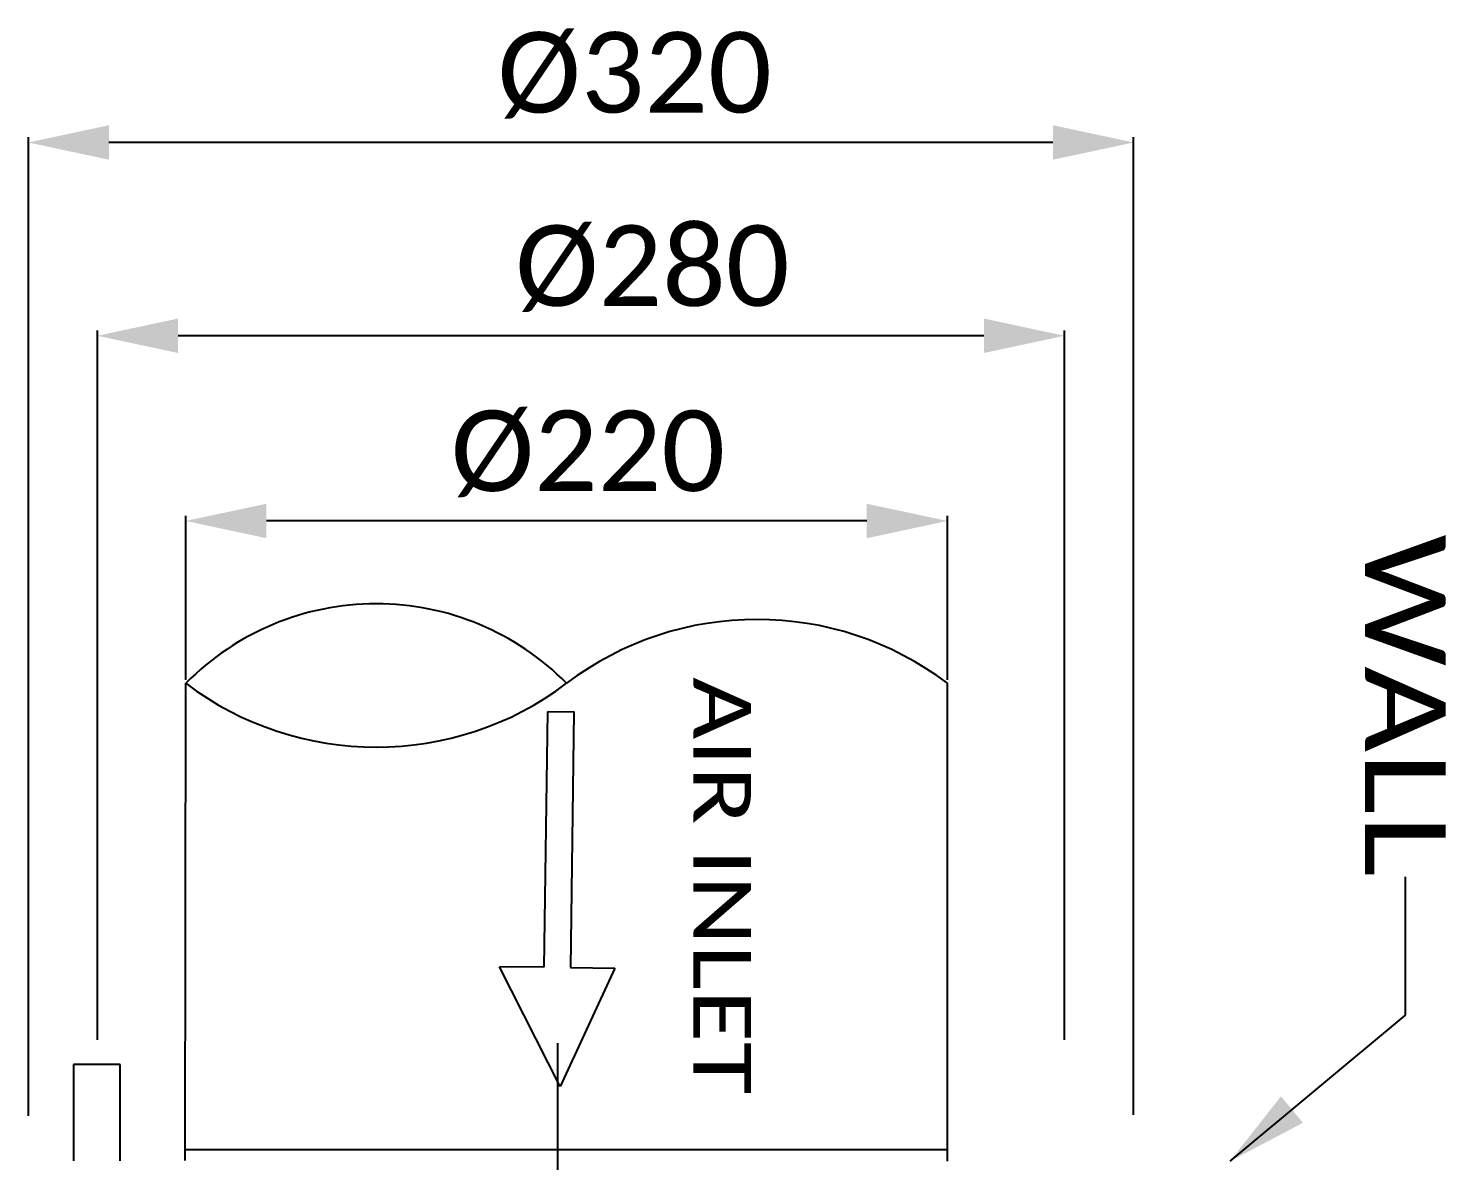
# Model space of a CAD drawing. Header units: millimetres. Extents: x 374 to 5899, y -2909 to 2000.
# Drawn here: x 3377.3 to 3787.7, y -1399.9 to -1072 of the extents above; entities that cross this region are included whole.
import ezdxf
from ezdxf.enums import TextEntityAlignment as Align

# ---------------------------------------------------------------- set-up
doc = ezdxf.new("R2010")
doc.units = ezdxf.units.MM
doc.header["$LTSCALE"] = 154
doc.header["$PDMODE"] = 3
doc.header["$PDSIZE"] = 8
doc.linetypes.add('PHANTOM', pattern=[0.8, 0.45, -0.05, 0.1, -0.05, 0.1, -0.05])
doc.layers.get('0').update_dxf_attribs({"linetype": 'CONTINUOUS'})
doc.layers.get('Defpoints').update_dxf_attribs({"linetype": 'CONTINUOUS'})
doc.layers.add('DEFAULT_3', color=7, linetype='PHANTOM')
doc.styles.get("Standard").update_dxf_attribs({"font": 'calibri.ttf'})
doc.dimstyles.new('DIMSTYLE_1', dxfattribs={"dimtxt": 23.333333, "dimasz": 23.333333, "dimexe": 1.5, "dimexo": 1, "dimgap": 0.875, "dimtad": 1, "dimdsep": 46, "dimtxsty": 'Standard', "dimblk": '_FILLED', "dimblk1": '_FILLED', "dimblk2": '_FILLED', "dimcen": 0.09, "dimazin": 2, "dimtp": 0.01, "dimtm": 0.01, "dimtfac": 1, "dimtofl": 0, "dimtmove": 0, "dimatfit": 3, "dimldrblk": '_FILLED', "dimfxl": 1, "dimtolj": 1, "dimarcsym": 0})
doc.dimstyles.get("Standard").update_dxf_attribs({"dimtxt": 23.333333, "dimasz": 23.333333, "dimexe": 1.5, "dimexo": 1, "dimtad": 1, "dimdsep": 46, "dimtxsty": 'Standard', "dimblk": '_FILLED', "dimblk1": '_FILLED', "dimblk2": '_FILLED', "dimcen": 0.09, "dimazin": 2, "dimtol": 1, "dimtp": 0.01, "dimtm": 0.01, "dimtfac": 1, "dimtofl": 0, "dimtmove": 0, "dimatfit": 3, "dimldrblk": '_FILLED', "dimfxl": 1, "dimtolj": 1, "dimarcsym": 0})

# ---------------------------------------------------------------- blocks, each defined once
blk = doc.blocks.new('_FILLED')
at = {"color": 0, "linetype": 'ByBlock'}
blk.add_solid([(0, 0), (-1, 0.214), (-1, -0.214)], dxfattribs=at)
blk = doc.blocks.new('*D622')
at = {"color": 0, "linetype": 'Continuous', "lineweight": -2}
for p, q in [((3377.3, -1386.93), (3377.3, -1103.58)), ((3697.3, -1386.6), (3697.3, -1103.58)), ((3673.96, -1105.08), (3400.63, -1105.08))]:
    blk.add_line(p, q, dxfattribs=at)
at = {"layer": 'Defpoints', "color": 0}
for p in [(3377.3, -1105.08), (3377.3, -1387.93), (3697.3, -1387.6)]:
    blk.add_point(p, dxfattribs=at)
at = {"color": 0, "linetype": 'ByBlock', "lineweight": -2, "xscale": 23.3333333333, "yscale": 23.3333333333, "zscale": 23.3333333333, "rotation": 180}
blk.add_blockref('_FILLED', (3377.3, -1105.08), dxfattribs=at)
at = {"color": 0, "linetype": 'ByBlock', "lineweight": -2, "xscale": 23.3333333333, "yscale": 23.3333333333, "zscale": 23.3333333333}
blk.add_blockref('_FILLED', (3697.3, -1105.08), dxfattribs=at)
at = {"color": 0, "insert": (3552.85, -1073.1), "char_height": 23.333, "attachment_point": 2, "line_spacing_factor": 0.9}
blk.add_mtext('\\A1;%%c320', dxfattribs=at)
blk = doc.blocks.new('*D630')
at = {"color": 0, "linetype": 'Continuous', "lineweight": -2}
for p, q in [((3422.9, -1260.68), (3422.9, -1213.17)), ((3620.07, -1214.67), (3446.23, -1214.67)), ((3643.4, -1260.68), (3643.4, -1213.17))]:
    blk.add_line(p, q, dxfattribs=at)
at = {"layer": 'Defpoints', "color": 0}
for p in [(3422.9, -1214.67), (3422.9, -1261.68), (3643.4, -1261.68)]:
    blk.add_point(p, dxfattribs=at)
at = {"color": 0, "linetype": 'ByBlock', "lineweight": -2, "xscale": 23.3333333333, "yscale": 23.3333333333, "zscale": 23.3333333333, "rotation": 180}
blk.add_blockref('_FILLED', (3422.9, -1214.67), dxfattribs=at)
at = {"color": 0, "linetype": 'ByBlock', "lineweight": -2, "xscale": 23.3333333333, "yscale": 23.3333333333, "zscale": 23.3333333333}
blk.add_blockref('_FILLED', (3643.4, -1214.67), dxfattribs=at)
at = {"color": 0, "insert": (3539.33, -1182.68), "char_height": 23.333, "attachment_point": 2, "line_spacing_factor": 0.9}
blk.add_mtext('\\A1;%%c220', dxfattribs=at)
blk = doc.blocks.new('*D631')
at = {"color": 0, "linetype": 'Continuous', "lineweight": -2}
for p, q in [((3397.3, -1364.93), (3397.3, -1159.55)), ((3653.96, -1161.05), (3420.63, -1161.05)), ((3677.3, -1364.93), (3677.3, -1159.55))]:
    blk.add_line(p, q, dxfattribs=at)
at = {"layer": 'Defpoints', "color": 0}
for p in [(3397.3, -1161.05), (3397.3, -1365.93), (3677.3, -1365.93)]:
    blk.add_point(p, dxfattribs=at)
at = {"color": 0, "linetype": 'ByBlock', "lineweight": -2, "xscale": 23.3333333333, "yscale": 23.3333333333, "zscale": 23.3333333333, "rotation": 180}
blk.add_blockref('_FILLED', (3397.3, -1161.05), dxfattribs=at)
at = {"color": 0, "linetype": 'ByBlock', "lineweight": -2, "xscale": 23.3333333333, "yscale": 23.3333333333, "zscale": 23.3333333333}
blk.add_blockref('_FILLED', (3677.3, -1161.05), dxfattribs=at)
at = {"color": 0, "insert": (3557.98, -1129.07), "char_height": 23.333, "attachment_point": 2, "line_spacing_factor": 0.9}
blk.add_mtext('\\A1;%%c280', dxfattribs=at)
blk = doc.blocks.new('ARROW_4_BL0', base_point=(1339.84, 1438.67))
at = {"color": 7, "linetype": 'Continuous'}
for p, q in [((1369.76, 1442.56), (1369.91, 1455.34)), ((1369.91, 1455.34), (1404.25, 1439.49)), ((1295.82, 1443.69), (1295.72, 1435.9)), ((1295.81, 1443.45), (1369.76, 1442.56)), ((1404.25, 1439.49), (1369.51, 1422)), ((1295.72, 1435.9), (1369.67, 1434.77)), ((1369.67, 1434.77), (1369.51, 1422))]:
    blk.add_line(p, q, dxfattribs=at)

msp = doc.modelspace()

# ---------------------------------------------------------------- linework, layer by layer
at = {"linetype": 'Continuous'}
for p, q in [((3422.695, -1399.868), (3422.901, -1261.68)), ((3643.401, -1400.041), (3643.401, -1261.68)), ((3403.836, -1372.013), (3390.333, -1372.013)), ((3390.333, -1372.013), (3390.333, -1399.927)), ((3403.836, -1399.927), (3403.836, -1372.013)), ((3422.901, -1396.646), (3643.401, -1396.646))]:
    msp.add_line(p, q, dxfattribs=at)
for centre, radius, start, end in [((3478.026, -1316.111), 77.469, 44.63708, 135.36292), ((3588.276, -1334.562), 91.381, 52.89752, 127.10248), ((3478.026, -1188.798), 91.381, 232.89752, 307.10248)]:
    msp.add_arc(centre, radius, start, end, dxfattribs=at)
at = {"layer": 'DEFAULT_3', "linetype": 'PHANTOM'}
msp.add_line((3530.491, -1365.914), (3530.491, -2810.561), dxfattribs=at)

# ---------------------------------------------------------------- block references
at = {"linetype": 'Continuous', "rotation": 270}
msp.add_blockref('ARROW_4_BL0', (3530.429, -1314.06), dxfattribs=at)

# ---------------------------------------------------------------- texts
at = {"linetype": 'Continuous'}
for s, height, width, p, p2 in [('WALL', 23.3333, 1.169125, (3764.335, -1218.504), (3764.335, -1317.739)), ('AIR INLET', 16.6667, 1.181322, (3569.878, -1259.921), (3569.878, -1380.673))]:
    msp.add_text(s, height=height, rotation=270, dxfattribs=dict(at, width=width)).set_placement(p, p2, align=Align.FIT)

# ---------------------------------------------------------------- dimensions: what is measured, and where the dimension line sits
for base, p1, p2, picture, middle in [((3377.297, -1105.082), (3697.297, -1387.6), (3377.297, -1387.931), '*D622', (3552.852, -1105.082)), ((3397.297, -1161.052), (3677.297, -1365.927), (3397.297, -1365.927), '*D631', (3557.981, -1161.052))]:
    dim = msp.add_linear_dim(base=base, p1=p1, p2=p2, angle=180, text='%%c<>', dimstyle='DIMSTYLE_1', dxfattribs=at)
    dim.commit()
    dim.dimension.update_dxf_attribs({"geometry": picture, "text_midpoint": middle, "dimtype": 160})
dim = msp.add_linear_dim(base=(3422.901, -1214.671), p1=(3643.401, -1261.68), p2=(3422.901, -1261.68), angle=180, text='%%c220', dimstyle='DIMSTYLE_1', override={"dimtxsty": 'Standard'}, dxfattribs=at)
dim.commit()
dim.dimension.update_dxf_attribs({"geometry": '*D630', "text_midpoint": (3539.329, -1214.671), "dimtype": 160})

# ---------------------------------------------------------------- leaders
msp.add_leader([(3725.249, -1400.041), (3776.002, -1357.739), (3776.002, -1317.739)], dimstyle='Standard', override={"dimtad": 0}, dxfattribs=at)

doc.saveas('drawing.dxf')
